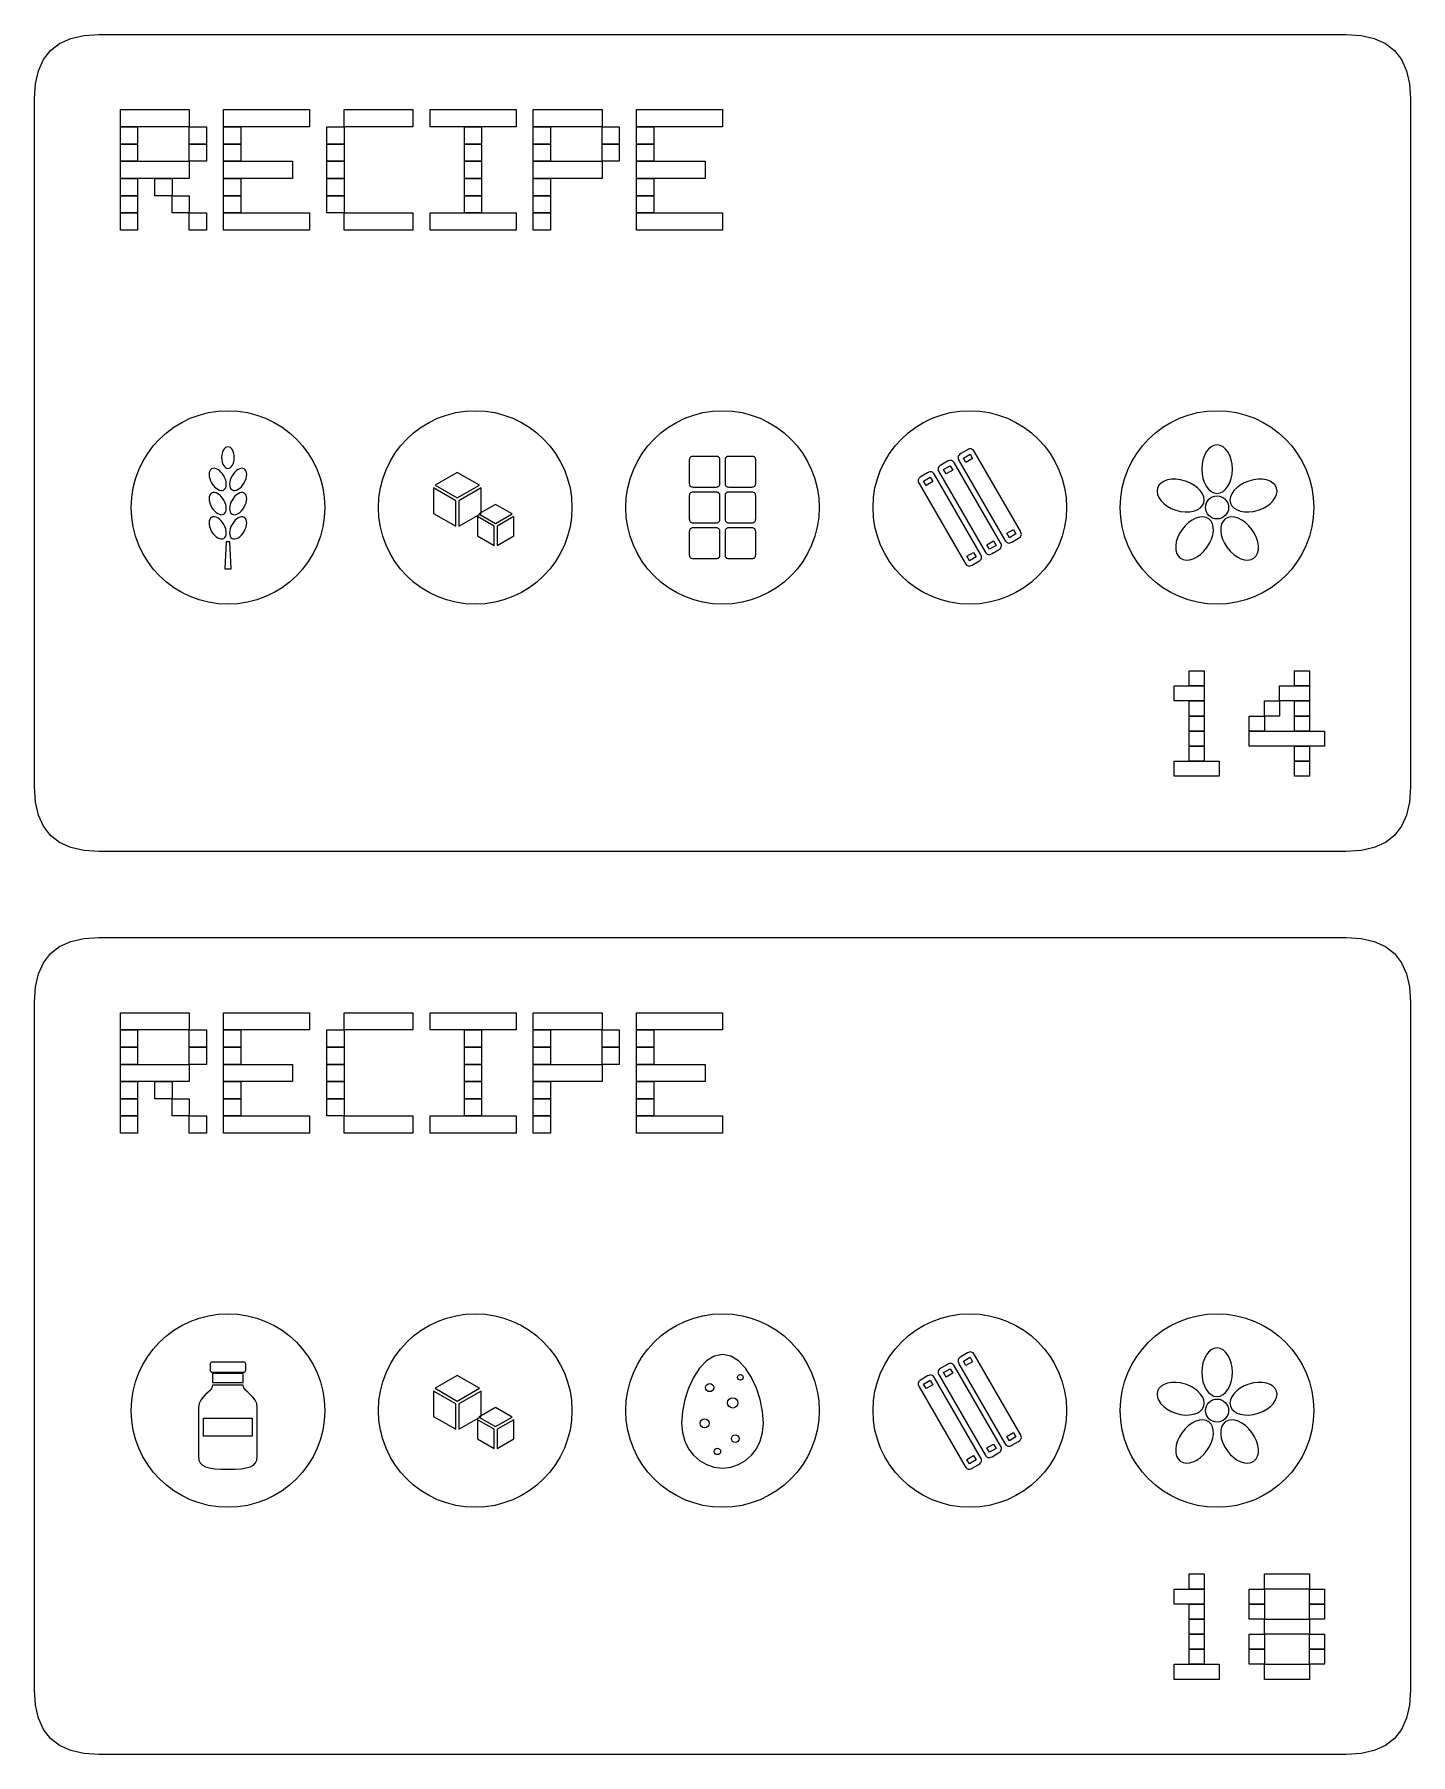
# Model space of a CAD drawing. Extents: x 4 to 272, y 4 to 252.
# Drawn here: x 72 to 136, y 46 to 126 of the extents above; entities that cross this region are included whole.
import ezdxf

# ---------------------------------------------------------------- set-up
doc = ezdxf.new("R2010")
doc.units = 0
doc.layers.add('CUT', color=1, linetype='CONTINUOUS')
doc.layers.add('RASTER', color=7, linetype='CONTINUOUS')

msp = doc.modelspace()

# ---------------------------------------------------------------- linework, layer by layer
at = {"layer": 'CUT'}
for points in [[(72, 123), (72.047, 123.703), (72.188, 124.313), (72.422, 124.828), (72.75, 125.25), (73.172, 125.578), (73.688, 125.813), (74.297, 125.953), (75, 126), (133, 126), (133.703, 125.953), (134.313, 125.813), (134.828, 125.578), (135.25, 125.25), (135.578, 124.828), (135.813, 124.313), (135.953, 123.703), (136, 123), (136, 91), (135.953, 90.297), (135.813, 89.688), (135.578, 89.172), (135.25, 88.75), (134.828, 88.422), (134.313, 88.188), (133.703, 88.047), (133, 88), (75, 88), (74.297, 88.047), (73.688, 88.188), (73.172, 88.422), (72.75, 88.75), (72.422, 89.172), (72.188, 89.688), (72.047, 90.297), (72, 91)], [(72, 81), (72.047, 81.703), (72.188, 82.313), (72.422, 82.828), (72.75, 83.25), (73.172, 83.578), (73.688, 83.813), (74.297, 83.953), (75, 84), (133, 84), (133.703, 83.953), (134.313, 83.813), (134.828, 83.578), (135.25, 83.25), (135.578, 82.828), (135.813, 82.313), (135.953, 81.703), (136, 81), (136, 49), (135.953, 48.297), (135.813, 47.688), (135.578, 47.172), (135.25, 46.75), (134.828, 46.422), (134.313, 46.188), (133.703, 46.047), (133, 46), (75, 46), (74.297, 46.047), (73.688, 46.188), (73.172, 46.422), (72.75, 46.75), (72.422, 47.172), (72.188, 47.688), (72.047, 48.297), (72, 49)]]:
    msp.add_lwpolyline(points, close=True, dxfattribs=at)
at = {"layer": 'RASTER'}
for points in [[(76, 122.5), (79.2, 122.5), (79.2, 121.7), (76, 121.7)], [(80.8, 122.5), (84.8, 122.5), (84.8, 121.7), (80.8, 121.7)], [(86.4, 122.5), (89.6, 122.5), (89.6, 121.7), (86.4, 121.7)], [(90.4, 122.5), (94.4, 122.5), (94.4, 121.7), (90.4, 121.7)], [(95.2, 122.5), (98.4, 122.5), (98.4, 121.7), (95.2, 121.7)], [(100, 122.5), (104, 122.5), (104, 121.7), (100, 121.7)], [(76, 121.7), (76.8, 121.7), (76.8, 120.9), (76, 120.9)], [(79.2, 121.7), (80, 121.7), (80, 120.9), (79.2, 120.9)], [(80.8, 121.7), (81.6, 121.7), (81.6, 120.9), (80.8, 120.9)], [(85.6, 121.7), (86.4, 121.7), (86.4, 120.9), (85.6, 120.9)], [(92, 121.7), (92.8, 121.7), (92.8, 120.9), (92, 120.9)], [(95.2, 121.7), (96, 121.7), (96, 120.9), (95.2, 120.9)], [(98.4, 121.7), (99.2, 121.7), (99.2, 120.9), (98.4, 120.9)], [(100, 121.7), (100.8, 121.7), (100.8, 120.9), (100, 120.9)], [(76, 120.9), (76.8, 120.9), (76.8, 120.1), (76, 120.1)], [(79.2, 120.9), (80, 120.9), (80, 120.1), (79.2, 120.1)], [(80.8, 120.9), (81.6, 120.9), (81.6, 120.1), (80.8, 120.1)], [(85.6, 120.9), (86.4, 120.9), (86.4, 120.1), (85.6, 120.1)], [(92, 120.9), (92.8, 120.9), (92.8, 120.1), (92, 120.1)], [(95.2, 120.9), (96, 120.9), (96, 120.1), (95.2, 120.1)], [(98.4, 120.9), (99.2, 120.9), (99.2, 120.1), (98.4, 120.1)], [(100, 120.9), (100.8, 120.9), (100.8, 120.1), (100, 120.1)], [(76, 120.1), (79.2, 120.1), (79.2, 119.3), (76, 119.3)], [(80.8, 120.1), (84, 120.1), (84, 119.3), (80.8, 119.3)], [(85.6, 120.1), (86.4, 120.1), (86.4, 119.3), (85.6, 119.3)], [(92, 120.1), (92.8, 120.1), (92.8, 119.3), (92, 119.3)], [(95.2, 120.1), (98.4, 120.1), (98.4, 119.3), (95.2, 119.3)], [(100, 120.1), (103.2, 120.1), (103.2, 119.3), (100, 119.3)], [(76, 119.3), (76.8, 119.3), (76.8, 118.5), (76, 118.5)], [(77.6, 119.3), (78.4, 119.3), (78.4, 118.5), (77.6, 118.5)], [(80.8, 119.3), (81.6, 119.3), (81.6, 118.5), (80.8, 118.5)], [(85.6, 119.3), (86.4, 119.3), (86.4, 118.5), (85.6, 118.5)], [(92, 119.3), (92.8, 119.3), (92.8, 118.5), (92, 118.5)], [(95.2, 119.3), (96, 119.3), (96, 118.5), (95.2, 118.5)], [(100, 119.3), (100.8, 119.3), (100.8, 118.5), (100, 118.5)], [(76, 118.5), (76.8, 118.5), (76.8, 117.7), (76, 117.7)], [(78.4, 118.5), (79.2, 118.5), (79.2, 117.7), (78.4, 117.7)], [(80.8, 118.5), (81.6, 118.5), (81.6, 117.7), (80.8, 117.7)], [(85.6, 118.5), (86.4, 118.5), (86.4, 117.7), (85.6, 117.7)], [(92, 118.5), (92.8, 118.5), (92.8, 117.7), (92, 117.7)], [(95.2, 118.5), (96, 118.5), (96, 117.7), (95.2, 117.7)], [(100, 118.5), (100.8, 118.5), (100.8, 117.7), (100, 117.7)], [(76, 117.7), (76.8, 117.7), (76.8, 116.9), (76, 116.9)], [(79.2, 117.7), (80, 117.7), (80, 116.9), (79.2, 116.9)], [(80.8, 117.7), (84.8, 117.7), (84.8, 116.9), (80.8, 116.9)], [(86.4, 117.7), (89.6, 117.7), (89.6, 116.9), (86.4, 116.9)], [(90.4, 117.7), (94.4, 117.7), (94.4, 116.9), (90.4, 116.9)], [(95.2, 117.7), (96, 117.7), (96, 116.9), (95.2, 116.9)], [(100, 117.7), (104, 117.7), (104, 116.9), (100, 116.9)], [(81.297, 106.317), (81.291, 106.418), (81.274, 106.513), (81.246, 106.599), (81.21, 106.674), (81.166, 106.735), (81.116, 106.782), (81.06, 106.811), (81, 106.822), (80.94, 106.811), (80.884, 106.782), (80.834, 106.735), (80.79, 106.674), (80.754, 106.599), (80.726, 106.513), (80.709, 106.418), (80.703, 106.317), (80.709, 106.215), (80.726, 106.12), (80.754, 106.034), (80.79, 105.96), (80.834, 105.898), (80.884, 105.851), (80.94, 105.822), (81, 105.812), (81.06, 105.822), (81.116, 105.851), (81.166, 105.898), (81.21, 105.96), (81.246, 106.034), (81.274, 106.12), (81.291, 106.215), (81.297, 106.317)], [(114.997, 106.179), (117.135, 102.475), (117.166, 102.428), (117.2, 102.392), (117.236, 102.366), (117.276, 102.35), (117.318, 102.344), (117.362, 102.349), (117.41, 102.363), (117.46, 102.388), (117.768, 102.566), (117.815, 102.597), (117.851, 102.631), (117.877, 102.667), (117.893, 102.707), (117.899, 102.748), (117.894, 102.793), (117.88, 102.841), (117.855, 102.891), (115.717, 106.594), (115.686, 106.641), (115.652, 106.677), (115.616, 106.703), (115.576, 106.719), (115.534, 106.725), (115.49, 106.72), (115.442, 106.706), (115.392, 106.681), (115.084, 106.503), (115.037, 106.472), (115.001, 106.438), (114.975, 106.402), (114.959, 106.363), (114.953, 106.321), (114.958, 106.276), (114.972, 106.229), (114.997, 106.179)], [(115.202, 106.297), (115.511, 106.476), (115.63, 106.27), (115.321, 106.092), (115.202, 106.297)], [(127.713, 105.782), (127.698, 106.009), (127.657, 106.221), (127.591, 106.413), (127.504, 106.58), (127.399, 106.718), (127.277, 106.822), (127.144, 106.888), (127, 106.911), (126.856, 106.888), (126.723, 106.822), (126.601, 106.718), (126.496, 106.58), (126.409, 106.413), (126.343, 106.221), (126.302, 106.009), (126.287, 105.782), (126.302, 105.555), (126.343, 105.343), (126.409, 105.151), (126.496, 104.984), (126.601, 104.846), (126.723, 104.742), (126.856, 104.676), (127, 104.653), (127.144, 104.676), (127.277, 104.742), (127.399, 104.846), (127.504, 104.984), (127.591, 105.151), (127.657, 105.343), (127.698, 105.555), (127.713, 105.782)], [(80.808, 105.47), (80.745, 105.565), (80.676, 105.648), (80.602, 105.715), (80.525, 105.768), (80.449, 105.803), (80.375, 105.821), (80.305, 105.818), (80.243, 105.795), (80.191, 105.753), (80.155, 105.694), (80.133, 105.621), (80.125, 105.537), (80.132, 105.445), (80.154, 105.347), (80.191, 105.245), (80.242, 105.143), (80.304, 105.048), (80.374, 104.966), (80.448, 104.898), (80.524, 104.846), (80.601, 104.81), (80.675, 104.793), (80.744, 104.795), (80.807, 104.818), (80.858, 104.861), (80.895, 104.92), (80.917, 104.993), (80.924, 105.077), (80.917, 105.169), (80.895, 105.267), (80.859, 105.368), (80.808, 105.47)], [(81.758, 105.143), (81.809, 105.245), (81.846, 105.347), (81.868, 105.445), (81.875, 105.537), (81.867, 105.621), (81.845, 105.694), (81.809, 105.753), (81.757, 105.795), (81.695, 105.818), (81.625, 105.821), (81.551, 105.803), (81.475, 105.768), (81.398, 105.715), (81.324, 105.648), (81.255, 105.565), (81.192, 105.47), (81.141, 105.368), (81.105, 105.267), (81.083, 105.169), (81.076, 105.077), (81.083, 104.993), (81.105, 104.92), (81.142, 104.861), (81.193, 104.818), (81.256, 104.795), (81.325, 104.793), (81.399, 104.81), (81.476, 104.846), (81.552, 104.898), (81.626, 104.966), (81.696, 105.048), (81.758, 105.143)], [(91.668, 105.628), (90.635, 105.034), (91.668, 104.44), (92.702, 105.034), (91.668, 105.628)], [(102.456, 106.198), (102.456, 105.129), (102.458, 105.087), (102.467, 105.051), (102.481, 105.02), (102.5, 104.995), (102.525, 104.975), (102.556, 104.962), (102.592, 104.953), (102.634, 104.95), (103.703, 104.95), (103.745, 104.953), (103.781, 104.962), (103.812, 104.975), (103.837, 104.995), (103.856, 105.02), (103.87, 105.051), (103.878, 105.087), (103.881, 105.129), (103.881, 106.198), (103.878, 106.24), (103.87, 106.276), (103.856, 106.306), (103.837, 106.331), (103.812, 106.351), (103.781, 106.365), (103.745, 106.373), (103.703, 106.376), (102.634, 106.376), (102.592, 106.373), (102.556, 106.365), (102.525, 106.351), (102.5, 106.331), (102.481, 106.306), (102.467, 106.276), (102.458, 106.24), (102.456, 106.198)], [(104.119, 106.198), (104.119, 105.129), (104.122, 105.087), (104.13, 105.051), (104.144, 105.02), (104.163, 104.995), (104.188, 104.975), (104.219, 104.962), (104.255, 104.953), (104.297, 104.95), (105.366, 104.95), (105.408, 104.953), (105.444, 104.962), (105.475, 104.975), (105.5, 104.995), (105.519, 105.02), (105.533, 105.051), (105.542, 105.087), (105.544, 105.129), (105.544, 106.198), (105.542, 106.24), (105.533, 106.276), (105.519, 106.306), (105.5, 106.331), (105.475, 106.351), (105.444, 106.365), (105.408, 106.373), (105.366, 106.376), (104.297, 106.376), (104.255, 106.373), (104.219, 106.365), (104.188, 106.351), (104.163, 106.331), (104.144, 106.306), (104.13, 106.276), (104.122, 106.24), (104.119, 106.198)], [(113.145, 105.109), (115.283, 101.406), (115.314, 101.359), (115.348, 101.323), (115.384, 101.297), (115.424, 101.281), (115.466, 101.275), (115.51, 101.28), (115.558, 101.294), (115.608, 101.319), (115.916, 101.497), (115.963, 101.528), (115.999, 101.562), (116.025, 101.598), (116.041, 101.637), (116.047, 101.679), (116.042, 101.724), (116.028, 101.771), (116.003, 101.821), (113.865, 105.525), (113.834, 105.572), (113.8, 105.608), (113.764, 105.634), (113.724, 105.65), (113.682, 105.656), (113.638, 105.651), (113.59, 105.637), (113.54, 105.612), (113.232, 105.434), (113.185, 105.403), (113.149, 105.369), (113.123, 105.333), (113.107, 105.293), (113.101, 105.252), (113.106, 105.207), (113.12, 105.159), (113.145, 105.109)], [(114.071, 105.644), (116.209, 101.94), (116.24, 101.894), (116.274, 101.858), (116.31, 101.832), (116.35, 101.816), (116.392, 101.81), (116.436, 101.814), (116.484, 101.829), (116.534, 101.853), (116.842, 102.031), (116.889, 102.062), (116.925, 102.096), (116.951, 102.133), (116.967, 102.172), (116.973, 102.214), (116.968, 102.259), (116.954, 102.306), (116.929, 102.356), (114.791, 106.06), (114.76, 106.106), (114.726, 106.142), (114.69, 106.168), (114.65, 106.184), (114.608, 106.19), (114.564, 106.186), (114.516, 106.171), (114.466, 106.147), (114.158, 105.969), (114.111, 105.938), (114.075, 105.904), (114.049, 105.867), (114.033, 105.828), (114.027, 105.786), (114.032, 105.741), (114.046, 105.694), (114.071, 105.644)], [(114.276, 105.763), (114.585, 105.941), (114.704, 105.735), (114.395, 105.557), (114.276, 105.763)], [(90.562, 104.909), (90.562, 103.721), (91.596, 103.127), (91.596, 104.315), (90.562, 104.909)], [(91.741, 104.315), (91.741, 103.127), (92.774, 103.721), (92.774, 104.909), (91.741, 104.315)], [(113.351, 105.228), (113.659, 105.406), (113.778, 105.201), (113.469, 105.022), (113.351, 105.228)], [(125.525, 105.229), (125.305, 105.285), (125.09, 105.311), (124.888, 105.308), (124.702, 105.277), (124.538, 105.219), (124.402, 105.136), (124.298, 105.029), (124.232, 104.899), (124.209, 104.756), (124.23, 104.608), (124.292, 104.461), (124.39, 104.318), (124.522, 104.184), (124.684, 104.062), (124.873, 103.957), (125.085, 103.873), (125.306, 103.816), (125.52, 103.79), (125.723, 103.794), (125.908, 103.825), (126.072, 103.882), (126.208, 103.965), (126.312, 104.072), (126.379, 104.202), (126.401, 104.346), (126.38, 104.493), (126.318, 104.641), (126.22, 104.783), (126.088, 104.918), (125.926, 105.04), (125.737, 105.145), (125.525, 105.229)], [(128.915, 103.873), (129.127, 103.957), (129.316, 104.062), (129.478, 104.184), (129.61, 104.318), (129.708, 104.461), (129.77, 104.608), (129.791, 104.756), (129.768, 104.899), (129.702, 105.029), (129.598, 105.136), (129.462, 105.219), (129.298, 105.277), (129.112, 105.308), (128.91, 105.311), (128.695, 105.285), (128.475, 105.229), (128.263, 105.145), (128.074, 105.04), (127.912, 104.918), (127.78, 104.783), (127.682, 104.641), (127.62, 104.493), (127.599, 104.346), (127.621, 104.202), (127.688, 104.072), (127.792, 103.965), (127.928, 103.882), (128.092, 103.825), (128.277, 103.794), (128.48, 103.79), (128.694, 103.816), (128.915, 103.873)], [(80.808, 104.342), (80.745, 104.437), (80.676, 104.519), (80.602, 104.587), (80.525, 104.639), (80.449, 104.675), (80.375, 104.692), (80.305, 104.69), (80.243, 104.667), (80.191, 104.624), (80.155, 104.565), (80.133, 104.492), (80.125, 104.408), (80.132, 104.316), (80.154, 104.218), (80.191, 104.117), (80.242, 104.015), (80.304, 103.92), (80.374, 103.837), (80.448, 103.77), (80.524, 103.717), (80.601, 103.682), (80.675, 103.664), (80.744, 103.667), (80.807, 103.69), (80.858, 103.732), (80.895, 103.791), (80.917, 103.864), (80.924, 103.948), (80.917, 104.04), (80.895, 104.138), (80.859, 104.24), (80.808, 104.342)], [(81.758, 104.015), (81.809, 104.117), (81.846, 104.218), (81.868, 104.316), (81.875, 104.408), (81.867, 104.492), (81.845, 104.565), (81.809, 104.624), (81.757, 104.667), (81.695, 104.69), (81.625, 104.692), (81.551, 104.675), (81.475, 104.639), (81.398, 104.587), (81.324, 104.519), (81.255, 104.437), (81.192, 104.342), (81.141, 104.24), (81.105, 104.138), (81.083, 104.04), (81.076, 103.948), (81.083, 103.864), (81.105, 103.791), (81.142, 103.732), (81.193, 103.69), (81.256, 103.667), (81.325, 103.664), (81.399, 103.682), (81.476, 103.717), (81.552, 103.77), (81.626, 103.837), (81.696, 103.92), (81.758, 104.015)], [(93.45, 104.143), (92.675, 103.697), (93.45, 103.252), (94.226, 103.697), (93.45, 104.143)], [(102.456, 104.535), (102.456, 103.465), (102.458, 103.424), (102.467, 103.387), (102.481, 103.357), (102.5, 103.332), (102.525, 103.312), (102.556, 103.298), (102.592, 103.29), (102.634, 103.287), (103.703, 103.287), (103.745, 103.29), (103.781, 103.298), (103.812, 103.312), (103.837, 103.332), (103.856, 103.357), (103.87, 103.387), (103.878, 103.424), (103.881, 103.465), (103.881, 104.535), (103.878, 104.576), (103.87, 104.613), (103.856, 104.643), (103.837, 104.668), (103.812, 104.688), (103.781, 104.702), (103.745, 104.71), (103.703, 104.713), (102.634, 104.713), (102.592, 104.71), (102.556, 104.702), (102.525, 104.688), (102.5, 104.668), (102.481, 104.643), (102.467, 104.613), (102.458, 104.576), (102.456, 104.535)], [(104.119, 104.535), (104.119, 103.465), (104.122, 103.424), (104.13, 103.387), (104.144, 103.357), (104.163, 103.332), (104.188, 103.312), (104.219, 103.298), (104.255, 103.29), (104.297, 103.287), (105.366, 103.287), (105.408, 103.29), (105.444, 103.298), (105.475, 103.312), (105.5, 103.332), (105.519, 103.357), (105.533, 103.387), (105.542, 103.424), (105.544, 103.465), (105.544, 104.535), (105.542, 104.576), (105.533, 104.613), (105.519, 104.643), (105.5, 104.668), (105.475, 104.688), (105.444, 104.702), (105.408, 104.71), (105.366, 104.713), (104.297, 104.713), (104.255, 104.71), (104.219, 104.702), (104.188, 104.688), (104.163, 104.668), (104.144, 104.643), (104.13, 104.613), (104.122, 104.576), (104.119, 104.535)], [(80.808, 103.213), (80.745, 103.308), (80.676, 103.39), (80.602, 103.458), (80.525, 103.511), (80.449, 103.546), (80.375, 103.563), (80.305, 103.561), (80.243, 103.538), (80.191, 103.495), (80.155, 103.436), (80.133, 103.364), (80.125, 103.28), (80.132, 103.187), (80.154, 103.089), (80.191, 102.988), (80.242, 102.886), (80.304, 102.791), (80.374, 102.709), (80.448, 102.641), (80.524, 102.589), (80.601, 102.553), (80.675, 102.536), (80.744, 102.538), (80.807, 102.561), (80.858, 102.604), (80.895, 102.663), (80.917, 102.736), (80.924, 102.82), (80.917, 102.912), (80.895, 103.01), (80.859, 103.111), (80.808, 103.213)], [(81.758, 102.886), (81.809, 102.988), (81.846, 103.089), (81.868, 103.187), (81.875, 103.28), (81.867, 103.364), (81.845, 103.436), (81.809, 103.495), (81.757, 103.538), (81.695, 103.561), (81.625, 103.563), (81.551, 103.546), (81.475, 103.511), (81.398, 103.458), (81.324, 103.39), (81.255, 103.308), (81.192, 103.213), (81.141, 103.111), (81.105, 103.01), (81.083, 102.912), (81.076, 102.82), (81.083, 102.736), (81.105, 102.663), (81.142, 102.604), (81.193, 102.561), (81.256, 102.538), (81.325, 102.536), (81.399, 102.553), (81.476, 102.589), (81.552, 102.641), (81.626, 102.709), (81.696, 102.791), (81.758, 102.886)], [(92.603, 103.572), (92.603, 102.681), (93.378, 102.236), (93.378, 103.127), (92.603, 103.572)], [(93.523, 103.127), (93.523, 102.236), (94.298, 102.681), (94.298, 103.572), (93.523, 103.127)], [(125.376, 102.977), (125.254, 102.785), (125.163, 102.589), (125.103, 102.395), (125.076, 102.209), (125.08, 102.035), (125.117, 101.88), (125.186, 101.748), (125.289, 101.645), (125.419, 101.579), (125.566, 101.554), (125.725, 101.567), (125.891, 101.616), (126.06, 101.7), (126.226, 101.817), (126.384, 101.964), (126.529, 102.139), (126.651, 102.332), (126.742, 102.528), (126.802, 102.721), (126.829, 102.908), (126.825, 103.081), (126.788, 103.237), (126.719, 103.368), (126.616, 103.471), (126.486, 103.537), (126.339, 103.563), (126.18, 103.55), (126.014, 103.5), (125.845, 103.416), (125.679, 103.3), (125.521, 103.153), (125.376, 102.977)], [(127.471, 102.139), (127.616, 101.964), (127.774, 101.817), (127.94, 101.7), (128.109, 101.616), (128.275, 101.567), (128.434, 101.554), (128.581, 101.579), (128.711, 101.645), (128.814, 101.748), (128.883, 101.88), (128.92, 102.035), (128.924, 102.209), (128.897, 102.395), (128.837, 102.589), (128.746, 102.785), (128.624, 102.977), (128.479, 103.153), (128.321, 103.3), (128.155, 103.416), (127.986, 103.5), (127.82, 103.55), (127.661, 103.563), (127.514, 103.537), (127.384, 103.471), (127.281, 103.368), (127.212, 103.237), (127.175, 103.081), (127.171, 102.908), (127.198, 102.721), (127.258, 102.528), (127.349, 102.332), (127.471, 102.139)], [(102.456, 102.871), (102.456, 101.802), (102.458, 101.76), (102.467, 101.724), (102.481, 101.694), (102.5, 101.669), (102.525, 101.649), (102.556, 101.635), (102.592, 101.627), (102.634, 101.624), (103.703, 101.624), (103.745, 101.627), (103.781, 101.635), (103.812, 101.649), (103.837, 101.669), (103.856, 101.694), (103.87, 101.724), (103.878, 101.76), (103.881, 101.802), (103.881, 102.871), (103.878, 102.913), (103.87, 102.949), (103.856, 102.98), (103.837, 103.005), (103.812, 103.025), (103.781, 103.038), (103.745, 103.047), (103.703, 103.05), (102.634, 103.05), (102.592, 103.047), (102.556, 103.038), (102.525, 103.025), (102.5, 103.005), (102.481, 102.98), (102.467, 102.949), (102.458, 102.913), (102.456, 102.871)], [(104.119, 102.871), (104.119, 101.802), (104.122, 101.76), (104.13, 101.724), (104.144, 101.694), (104.163, 101.669), (104.188, 101.649), (104.219, 101.635), (104.255, 101.627), (104.297, 101.624), (105.366, 101.624), (105.408, 101.627), (105.444, 101.635), (105.475, 101.649), (105.5, 101.669), (105.519, 101.694), (105.533, 101.724), (105.542, 101.76), (105.544, 101.802), (105.544, 102.871), (105.542, 102.913), (105.533, 102.949), (105.519, 102.98), (105.5, 103.005), (105.475, 103.025), (105.444, 103.038), (105.408, 103.047), (105.366, 103.05), (104.297, 103.05), (104.255, 103.047), (104.219, 103.038), (104.188, 103.025), (104.163, 103.005), (104.144, 102.98), (104.13, 102.949), (104.122, 102.913), (104.119, 102.871)], [(116.296, 102.265), (116.605, 102.443), (116.724, 102.237), (116.415, 102.059), (116.296, 102.265)], [(117.222, 102.799), (117.531, 102.978), (117.649, 102.772), (117.341, 102.594), (117.222, 102.799)], [(80.911, 102.396), (80.852, 101.149), (81.149, 101.149), (81.089, 102.396), (80.911, 102.396)], [(115.37, 101.73), (115.679, 101.908), (115.798, 101.703), (115.489, 101.524), (115.37, 101.73)], [(125.7, 96.4), (126.4, 96.4), (126.4, 95.7), (125.7, 95.7)], [(130.6, 96.4), (131.3, 96.4), (131.3, 95.7), (130.6, 95.7)], [(125, 95.7), (126.4, 95.7), (126.4, 95), (125, 95)], [(129.9, 95.7), (131.3, 95.7), (131.3, 95), (129.9, 95)], [(125.7, 95), (126.4, 95), (126.4, 94.3), (125.7, 94.3)], [(129.2, 95), (129.9, 95), (129.9, 94.3), (129.2, 94.3)], [(130.6, 95), (131.3, 95), (131.3, 94.3), (130.6, 94.3)], [(125.7, 94.3), (126.4, 94.3), (126.4, 93.6), (125.7, 93.6)], [(128.5, 94.3), (129.2, 94.3), (129.2, 93.6), (128.5, 93.6)], [(130.6, 94.3), (131.3, 94.3), (131.3, 93.6), (130.6, 93.6)], [(125.7, 93.6), (126.4, 93.6), (126.4, 92.9), (125.7, 92.9)], [(125.7, 92.9), (126.4, 92.9), (126.4, 92.2), (125.7, 92.2)], [(128.5, 93.6), (132, 93.6), (132, 92.9), (128.5, 92.9)], [(130.6, 92.9), (131.3, 92.9), (131.3, 92.2), (130.6, 92.2)], [(125, 92.2), (127.1, 92.2), (127.1, 91.5), (125, 91.5)], [(130.6, 92.2), (131.3, 92.2), (131.3, 91.5), (130.6, 91.5)], [(76, 80.5), (79.2, 80.5), (79.2, 79.7), (76, 79.7)], [(80.8, 80.5), (84.8, 80.5), (84.8, 79.7), (80.8, 79.7)], [(86.4, 80.5), (89.6, 80.5), (89.6, 79.7), (86.4, 79.7)], [(90.4, 80.5), (94.4, 80.5), (94.4, 79.7), (90.4, 79.7)], [(95.2, 80.5), (98.4, 80.5), (98.4, 79.7), (95.2, 79.7)], [(100, 80.5), (104, 80.5), (104, 79.7), (100, 79.7)], [(76, 79.7), (76.8, 79.7), (76.8, 78.9), (76, 78.9)], [(79.2, 79.7), (80, 79.7), (80, 78.9), (79.2, 78.9)], [(80.8, 79.7), (81.6, 79.7), (81.6, 78.9), (80.8, 78.9)], [(85.6, 79.7), (86.4, 79.7), (86.4, 78.9), (85.6, 78.9)], [(92, 79.7), (92.8, 79.7), (92.8, 78.9), (92, 78.9)], [(95.2, 79.7), (96, 79.7), (96, 78.9), (95.2, 78.9)], [(98.4, 79.7), (99.2, 79.7), (99.2, 78.9), (98.4, 78.9)], [(100, 79.7), (100.8, 79.7), (100.8, 78.9), (100, 78.9)], [(76, 78.9), (76.8, 78.9), (76.8, 78.1), (76, 78.1)], [(79.2, 78.9), (80, 78.9), (80, 78.1), (79.2, 78.1)], [(80.8, 78.9), (81.6, 78.9), (81.6, 78.1), (80.8, 78.1)], [(85.6, 78.9), (86.4, 78.9), (86.4, 78.1), (85.6, 78.1)], [(92, 78.9), (92.8, 78.9), (92.8, 78.1), (92, 78.1)], [(95.2, 78.9), (96, 78.9), (96, 78.1), (95.2, 78.1)], [(98.4, 78.9), (99.2, 78.9), (99.2, 78.1), (98.4, 78.1)], [(100, 78.9), (100.8, 78.9), (100.8, 78.1), (100, 78.1)], [(76, 78.1), (79.2, 78.1), (79.2, 77.3), (76, 77.3)], [(80.8, 78.1), (84, 78.1), (84, 77.3), (80.8, 77.3)], [(85.6, 78.1), (86.4, 78.1), (86.4, 77.3), (85.6, 77.3)], [(92, 78.1), (92.8, 78.1), (92.8, 77.3), (92, 77.3)], [(95.2, 78.1), (98.4, 78.1), (98.4, 77.3), (95.2, 77.3)], [(100, 78.1), (103.2, 78.1), (103.2, 77.3), (100, 77.3)], [(76, 77.3), (76.8, 77.3), (76.8, 76.5), (76, 76.5)], [(77.6, 77.3), (78.4, 77.3), (78.4, 76.5), (77.6, 76.5)], [(80.8, 77.3), (81.6, 77.3), (81.6, 76.5), (80.8, 76.5)], [(85.6, 77.3), (86.4, 77.3), (86.4, 76.5), (85.6, 76.5)], [(92, 77.3), (92.8, 77.3), (92.8, 76.5), (92, 76.5)], [(95.2, 77.3), (96, 77.3), (96, 76.5), (95.2, 76.5)], [(100, 77.3), (100.8, 77.3), (100.8, 76.5), (100, 76.5)], [(76, 76.5), (76.8, 76.5), (76.8, 75.7), (76, 75.7)], [(78.4, 76.5), (79.2, 76.5), (79.2, 75.7), (78.4, 75.7)], [(80.8, 76.5), (81.6, 76.5), (81.6, 75.7), (80.8, 75.7)], [(85.6, 76.5), (86.4, 76.5), (86.4, 75.7), (85.6, 75.7)], [(92, 76.5), (92.8, 76.5), (92.8, 75.7), (92, 75.7)], [(95.2, 76.5), (96, 76.5), (96, 75.7), (95.2, 75.7)], [(100, 76.5), (100.8, 76.5), (100.8, 75.7), (100, 75.7)], [(76, 75.7), (76.8, 75.7), (76.8, 74.9), (76, 74.9)], [(79.2, 75.7), (80, 75.7), (80, 74.9), (79.2, 74.9)], [(80.8, 75.7), (84.8, 75.7), (84.8, 74.9), (80.8, 74.9)], [(86.4, 75.7), (89.6, 75.7), (89.6, 74.9), (86.4, 74.9)], [(90.4, 75.7), (94.4, 75.7), (94.4, 74.9), (90.4, 74.9)], [(95.2, 75.7), (96, 75.7), (96, 74.9), (95.2, 74.9)], [(100, 75.7), (104, 75.7), (104, 74.9), (100, 74.9)], [(127.713, 63.782), (127.698, 64.009), (127.657, 64.221), (127.591, 64.413), (127.504, 64.58), (127.399, 64.718), (127.277, 64.822), (127.144, 64.888), (127, 64.911), (126.856, 64.888), (126.723, 64.822), (126.601, 64.718), (126.496, 64.58), (126.409, 64.413), (126.343, 64.221), (126.302, 64.009), (126.287, 63.782), (126.302, 63.555), (126.343, 63.343), (126.409, 63.151), (126.496, 62.984), (126.601, 62.846), (126.723, 62.742), (126.856, 62.676), (127, 62.653), (127.144, 62.676), (127.277, 62.742), (127.399, 62.846), (127.504, 62.984), (127.591, 63.151), (127.657, 63.343), (127.698, 63.555), (127.713, 63.782)], [(80.168, 64.138), (80.168, 63.901), (80.17, 63.873), (80.176, 63.849), (80.185, 63.828), (80.198, 63.812), (80.215, 63.799), (80.235, 63.789), (80.259, 63.784), (80.287, 63.782), (81.713, 63.782), (81.741, 63.784), (81.765, 63.789), (81.785, 63.799), (81.802, 63.812), (81.815, 63.828), (81.824, 63.849), (81.83, 63.873), (81.832, 63.901), (81.832, 64.138), (81.83, 64.166), (81.824, 64.19), (81.815, 64.211), (81.802, 64.228), (81.785, 64.24), (81.765, 64.25), (81.741, 64.255), (81.713, 64.257), (80.287, 64.257), (80.259, 64.255), (80.235, 64.25), (80.215, 64.24), (80.198, 64.228), (80.185, 64.211), (80.176, 64.19), (80.17, 64.166), (80.168, 64.138)], [(104, 64.614), (103.611, 64.534), (103.252, 64.313), (102.929, 63.975), (102.649, 63.544), (102.419, 63.047), (102.246, 62.509), (102.137, 61.953), (102.099, 61.406), (102.137, 60.976), (102.246, 60.58), (102.419, 60.226), (102.649, 59.921), (102.929, 59.672), (103.252, 59.485), (103.611, 59.368), (104, 59.327), (104.389, 59.368), (104.748, 59.485), (105.071, 59.672), (105.351, 59.921), (105.581, 60.226), (105.754, 60.58), (105.863, 60.976), (105.901, 61.406), (105.863, 61.953), (105.754, 62.509), (105.581, 63.047), (105.351, 63.544), (105.071, 63.975), (104.748, 64.313), (104.389, 64.534), (104, 64.614)], [(114.071, 63.644), (116.209, 59.94), (116.24, 59.894), (116.274, 59.858), (116.31, 59.832), (116.35, 59.816), (116.392, 59.81), (116.436, 59.814), (116.484, 59.829), (116.534, 59.853), (116.842, 60.031), (116.889, 60.062), (116.925, 60.096), (116.951, 60.133), (116.967, 60.172), (116.973, 60.214), (116.968, 60.259), (116.954, 60.306), (116.929, 60.356), (114.791, 64.06), (114.76, 64.106), (114.726, 64.142), (114.69, 64.168), (114.65, 64.184), (114.608, 64.19), (114.564, 64.186), (114.516, 64.171), (114.466, 64.147), (114.158, 63.969), (114.111, 63.938), (114.075, 63.904), (114.049, 63.867), (114.033, 63.828), (114.027, 63.786), (114.032, 63.741), (114.046, 63.694), (114.071, 63.644)], [(114.997, 64.179), (117.135, 60.475), (117.166, 60.428), (117.2, 60.392), (117.236, 60.366), (117.276, 60.35), (117.318, 60.344), (117.362, 60.349), (117.41, 60.363), (117.46, 60.388), (117.768, 60.566), (117.815, 60.597), (117.851, 60.631), (117.877, 60.667), (117.893, 60.707), (117.899, 60.748), (117.894, 60.793), (117.88, 60.841), (117.855, 60.891), (115.717, 64.594), (115.686, 64.641), (115.652, 64.677), (115.616, 64.703), (115.576, 64.719), (115.534, 64.725), (115.49, 64.72), (115.442, 64.706), (115.392, 64.681), (115.084, 64.503), (115.037, 64.472), (115.001, 64.438), (114.975, 64.402), (114.959, 64.363), (114.953, 64.321), (114.958, 64.276), (114.972, 64.229), (114.997, 64.179)], [(115.202, 64.297), (115.511, 64.476), (115.63, 64.27), (115.321, 64.092), (115.202, 64.297)], [(80.287, 63.723), (80.287, 63.307), (81.713, 63.307), (81.713, 63.723), (80.287, 63.723)], [(91.668, 63.628), (90.635, 63.034), (91.668, 62.44), (92.702, 63.034), (91.668, 63.628)], [(113.145, 63.109), (115.283, 59.406), (115.314, 59.359), (115.348, 59.323), (115.384, 59.297), (115.424, 59.281), (115.466, 59.275), (115.51, 59.28), (115.558, 59.294), (115.608, 59.319), (115.916, 59.497), (115.963, 59.528), (115.999, 59.562), (116.025, 59.598), (116.041, 59.637), (116.047, 59.679), (116.042, 59.724), (116.028, 59.771), (116.003, 59.821), (113.865, 63.525), (113.834, 63.572), (113.8, 63.608), (113.764, 63.634), (113.724, 63.65), (113.682, 63.656), (113.638, 63.651), (113.59, 63.637), (113.54, 63.612), (113.232, 63.434), (113.185, 63.403), (113.149, 63.369), (113.123, 63.333), (113.107, 63.293), (113.101, 63.252), (113.106, 63.207), (113.12, 63.159), (113.145, 63.109)], [(113.351, 63.228), (113.659, 63.406), (113.778, 63.201), (113.469, 63.022), (113.351, 63.228)], [(114.276, 63.763), (114.585, 63.941), (114.704, 63.735), (114.395, 63.557), (114.276, 63.763)], [(125.525, 63.229), (125.305, 63.285), (125.09, 63.311), (124.888, 63.308), (124.702, 63.277), (124.538, 63.219), (124.402, 63.136), (124.298, 63.029), (124.232, 62.899), (124.209, 62.756), (124.23, 62.608), (124.292, 62.461), (124.39, 62.318), (124.522, 62.184), (124.684, 62.062), (124.873, 61.957), (125.085, 61.873), (125.306, 61.816), (125.52, 61.79), (125.723, 61.794), (125.908, 61.825), (126.072, 61.882), (126.208, 61.965), (126.312, 62.072), (126.379, 62.202), (126.401, 62.346), (126.38, 62.493), (126.318, 62.641), (126.22, 62.783), (126.088, 62.918), (125.926, 63.04), (125.737, 63.145), (125.525, 63.229)], [(128.915, 61.873), (129.127, 61.957), (129.316, 62.062), (129.478, 62.184), (129.61, 62.318), (129.708, 62.461), (129.77, 62.608), (129.791, 62.756), (129.768, 62.899), (129.702, 63.029), (129.598, 63.136), (129.462, 63.219), (129.298, 63.277), (129.112, 63.308), (128.91, 63.311), (128.695, 63.285), (128.475, 63.229), (128.263, 63.145), (128.074, 63.04), (127.912, 62.918), (127.78, 62.783), (127.682, 62.641), (127.62, 62.493), (127.599, 62.346), (127.621, 62.202), (127.688, 62.072), (127.792, 61.965), (127.928, 61.882), (128.092, 61.825), (128.277, 61.794), (128.48, 61.79), (128.694, 61.816), (128.915, 61.873)], [(80.287, 63.188), (80.259, 63.064), (80.185, 62.954), (80.08, 62.85), (79.96, 62.743), (79.841, 62.624), (79.736, 62.486), (79.662, 62.321), (79.634, 62.119), (79.634, 59.862), (79.654, 59.7), (79.714, 59.568), (79.815, 59.465), (79.961, 59.386), (80.15, 59.33), (80.386, 59.294), (80.668, 59.274), (81, 59.268), (81.332, 59.274), (81.614, 59.294), (81.85, 59.33), (82.04, 59.386), (82.185, 59.465), (82.286, 59.568), (82.346, 59.7), (82.366, 59.862), (82.366, 62.119), (82.338, 62.321), (82.264, 62.486), (82.159, 62.624), (82.04, 62.743), (81.92, 62.85), (81.815, 62.954), (81.741, 63.064), (81.713, 63.188), (80.287, 63.188)], [(90.562, 62.909), (90.562, 61.721), (91.596, 61.127), (91.596, 62.315), (90.562, 62.909)], [(91.741, 62.315), (91.741, 61.127), (92.774, 61.721), (92.774, 62.909), (91.741, 62.315)], [(79.871, 61.644), (82.129, 61.644), (82.129, 60.812), (79.871, 60.812), (79.871, 61.644)], [(93.45, 62.143), (92.675, 61.697), (93.45, 61.252), (94.226, 61.697), (93.45, 62.143)], [(92.603, 61.572), (92.603, 60.681), (93.378, 60.236), (93.378, 61.127), (92.603, 61.572)], [(93.523, 61.127), (93.523, 60.236), (94.298, 60.681), (94.298, 61.572), (93.523, 61.127)], [(117.222, 60.799), (117.531, 60.978), (117.649, 60.772), (117.341, 60.594), (117.222, 60.799)], [(125.376, 60.977), (125.254, 60.785), (125.163, 60.589), (125.103, 60.395), (125.076, 60.209), (125.08, 60.035), (125.117, 59.88), (125.186, 59.748), (125.289, 59.645), (125.419, 59.579), (125.566, 59.554), (125.725, 59.567), (125.891, 59.616), (126.06, 59.7), (126.226, 59.817), (126.384, 59.964), (126.529, 60.139), (126.651, 60.332), (126.742, 60.528), (126.802, 60.721), (126.829, 60.908), (126.825, 61.081), (126.788, 61.237), (126.719, 61.368), (126.616, 61.471), (126.486, 61.537), (126.339, 61.563), (126.18, 61.55), (126.014, 61.5), (125.845, 61.416), (125.679, 61.3), (125.521, 61.153), (125.376, 60.977)], [(127.471, 60.139), (127.616, 59.964), (127.774, 59.817), (127.94, 59.7), (128.109, 59.616), (128.275, 59.567), (128.434, 59.554), (128.581, 59.579), (128.711, 59.645), (128.814, 59.748), (128.883, 59.88), (128.92, 60.035), (128.924, 60.209), (128.897, 60.395), (128.837, 60.589), (128.746, 60.785), (128.624, 60.977), (128.479, 61.153), (128.321, 61.3), (128.155, 61.416), (127.986, 61.5), (127.82, 61.55), (127.661, 61.563), (127.514, 61.537), (127.384, 61.471), (127.281, 61.368), (127.212, 61.237), (127.175, 61.081), (127.171, 60.908), (127.198, 60.721), (127.258, 60.528), (127.349, 60.332), (127.471, 60.139)], [(116.296, 60.265), (116.605, 60.443), (116.724, 60.237), (116.415, 60.059), (116.296, 60.265)], [(115.37, 59.73), (115.679, 59.908), (115.798, 59.703), (115.489, 59.524), (115.37, 59.73)], [(125.7, 54.4), (126.4, 54.4), (126.4, 53.7), (125.7, 53.7)], [(129.2, 54.4), (131.3, 54.4), (131.3, 53.7), (129.2, 53.7)], [(125, 53.7), (126.4, 53.7), (126.4, 53), (125, 53)], [(128.5, 53.7), (129.2, 53.7), (129.2, 53), (128.5, 53)], [(131.3, 53.7), (132, 53.7), (132, 53), (131.3, 53)], [(125.7, 53), (126.4, 53), (126.4, 52.3), (125.7, 52.3)], [(128.5, 53), (129.2, 53), (129.2, 52.3), (128.5, 52.3)], [(131.3, 53), (132, 53), (132, 52.3), (131.3, 52.3)], [(125.7, 52.3), (126.4, 52.3), (126.4, 51.6), (125.7, 51.6)], [(129.2, 52.3), (131.3, 52.3), (131.3, 51.6), (129.2, 51.6)], [(125.7, 51.6), (126.4, 51.6), (126.4, 50.9), (125.7, 50.9)], [(128.5, 51.6), (129.2, 51.6), (129.2, 50.9), (128.5, 50.9)], [(131.3, 51.6), (132, 51.6), (132, 50.9), (131.3, 50.9)], [(125.7, 50.9), (126.4, 50.9), (126.4, 50.2), (125.7, 50.2)], [(128.5, 50.9), (129.2, 50.9), (129.2, 50.2), (128.5, 50.2)], [(131.3, 50.9), (132, 50.9), (132, 50.2), (131.3, 50.2)], [(125, 50.2), (127.1, 50.2), (127.1, 49.5), (125, 49.5)], [(129.2, 50.2), (131.3, 50.2), (131.3, 49.5), (129.2, 49.5)]]:
    msp.add_lwpolyline(points, close=True, dxfattribs=at)
for centre, radius in [((81, 104), 4.5), ((92.5, 104), 4.5), ((104, 104), 4.5), ((115.5, 104), 4.5), ((127, 104), 4.5), ((127, 104), 0.535), ((81, 62), 4.5), ((92.5, 62), 4.5), ((104, 62), 4.5), ((115.5, 62), 4.5), ((127, 62), 4.5), ((103.406, 63.069), 0.19), ((104.832, 63.544), 0.131), ((104.475, 62.356), 0.238), ((127, 62), 0.535), ((103.168, 61.406), 0.208), ((104.594, 60.693), 0.178), ((103.762, 60.099), 0.149)]:
    msp.add_circle(centre, radius, dxfattribs=at)

doc.saveas('drawing.dxf')
